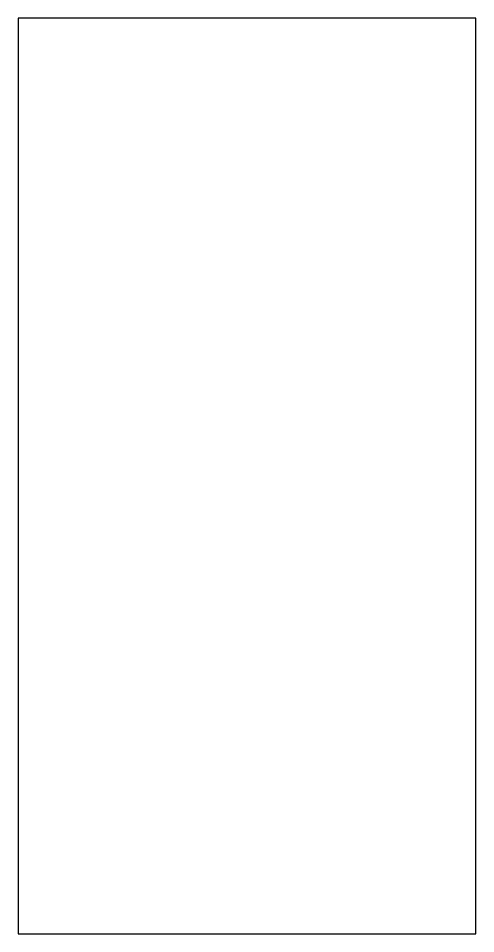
# Model space of a CAD drawing. Header units: metres. Extents: x 0 to 500, y 0 to 1000.
import ezdxf

# ---------------------------------------------------------------- set-up
doc = ezdxf.new("R2010")
doc.units = ezdxf.units.M

msp = doc.modelspace()

# ---------------------------------------------------------------- linework, layer by layer
at = {"layer": 'borda_externa'}
msp.add_lwpolyline([(0, 0), (500, 0), (500, 1000), (0, 1000), (0, 0)], close=True, dxfattribs=at)

doc.saveas('drawing.dxf')
